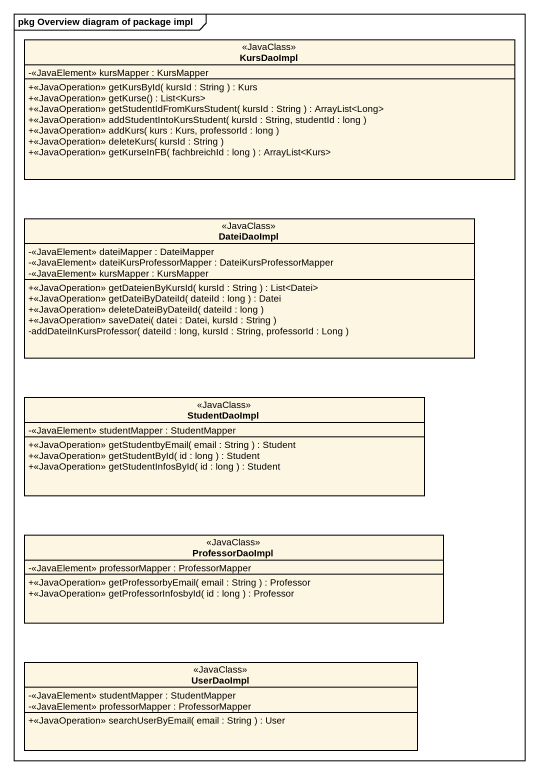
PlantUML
@startuml
mainframe pkg Overview diagram of package impl
hide circle
hide empty members
skinparam classAttributeIconSize 0
class KursDaoImpl <<JavaClass>> {
  -<<JavaElement>> kursMapper : KursMapper
  +<<JavaOperation>> getKursById( kursId : String ) : Kurs
  +<<JavaOperation>> getKurse() : List<Kurs>
  +<<JavaOperation>> getStudentIdFromKursStudent( kursId : String ) : ArrayList<Long>
  +<<JavaOperation>> addStudentIntoKursStudent( kursId : String, studentId : long )
  +<<JavaOperation>> addKurs( kurs : Kurs, professorId : long )
  +<<JavaOperation>> deleteKurs( kursId : String )
  +<<JavaOperation>> getKurseInFB( fachbreichId : long ) : ArrayList<Kurs>
}
class DateiDaoImpl <<JavaClass>> {
  -<<JavaElement>> dateiMapper : DateiMapper
  -<<JavaElement>> dateiKursProfessorMapper : DateiKursProfessorMapper
  -<<JavaElement>> kursMapper : KursMapper
  +<<JavaOperation>> getDateienByKursId( kursId : String ) : List<Datei>
  +<<JavaOperation>> getDateiByDateiId( dateiId : long ) : Datei
  +<<JavaOperation>> deleteDateiByDateiId( dateiId : long )
  +<<JavaOperation>> saveDatei( datei : Datei, kursId : String )
  -addDateiInKursProfessor( dateiId : long, kursId : String, professorId : Long )
}
class StudentDaoImpl <<JavaClass>> {
  -<<JavaElement>> studentMapper : StudentMapper
  +<<JavaOperation>> getStudentbyEmail( email : String ) : Student
  +<<JavaOperation>> getStudentById( id : long ) : Student
  +<<JavaOperation>> getStudentInfosById( id : long ) : Student
}
class ProfessorDaoImpl <<JavaClass>> {
  -<<JavaElement>> professorMapper : ProfessorMapper
  +<<JavaOperation>> getProfessorbyEmail( email : String ) : Professor
  +<<JavaOperation>> getProfessorInfosbyId( id : long ) : Professor
}
class UserDaoImpl <<JavaClass>> {
  -<<JavaElement>> studentMapper : StudentMapper
  -<<JavaElement>> professorMapper : ProfessorMapper
  +<<JavaOperation>> searchUserByEmail( email : String ) : User
}
@enduml
